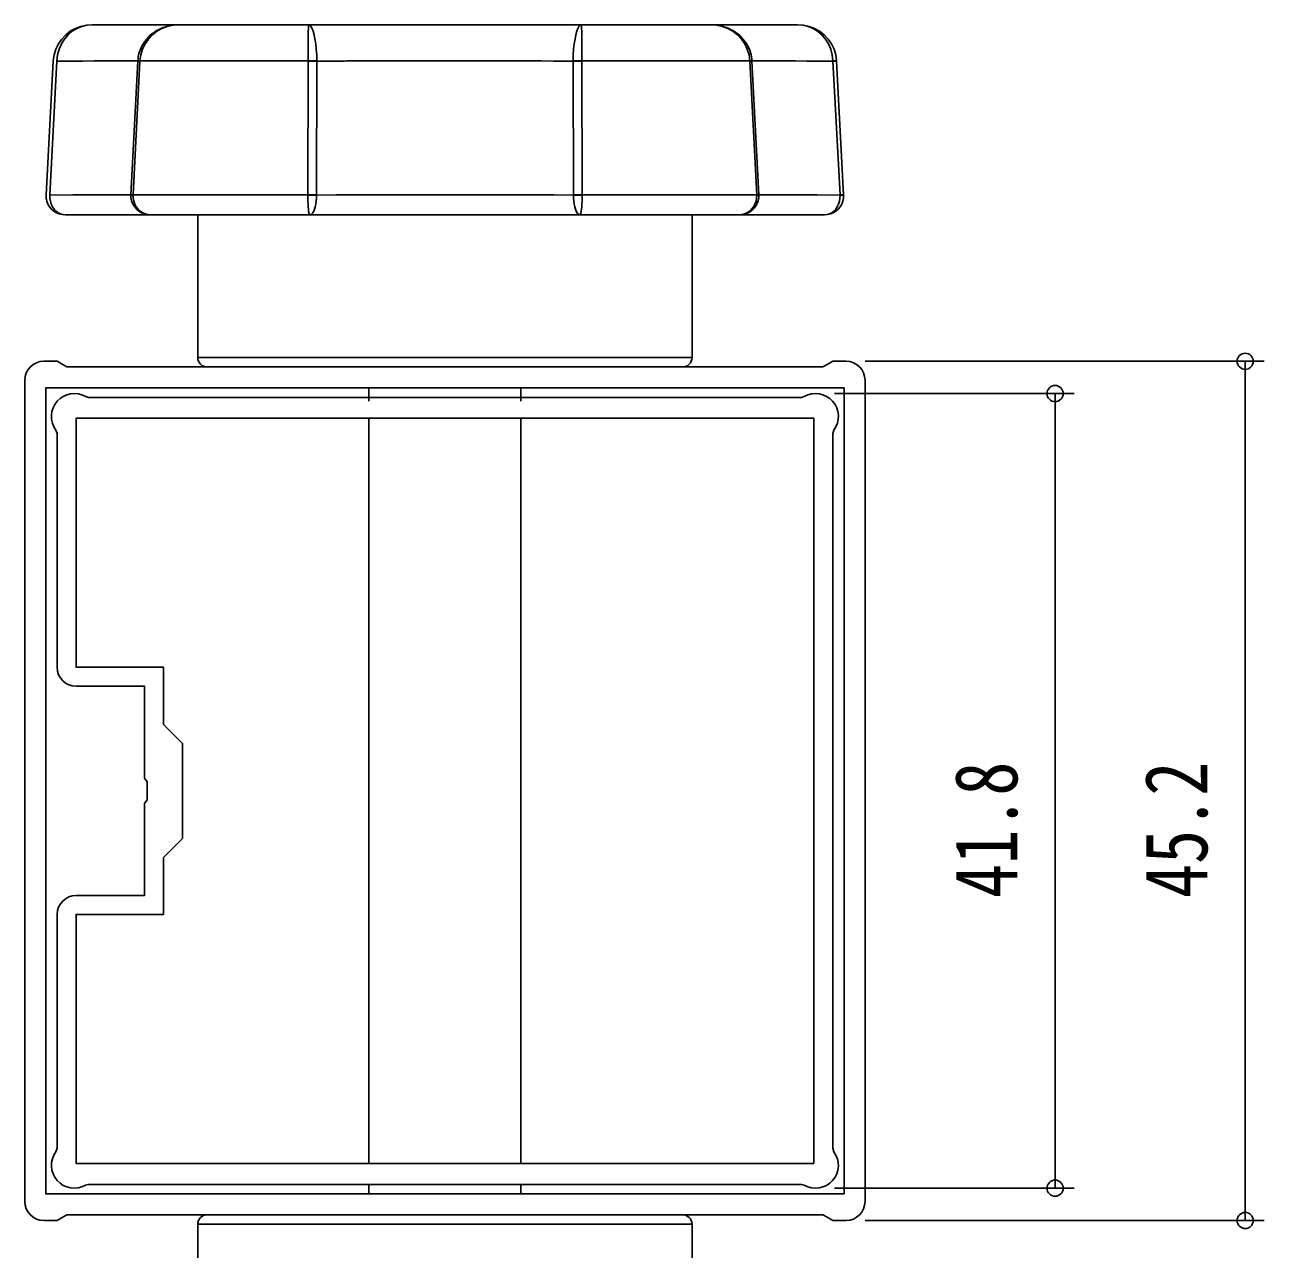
# Model space of a CAD drawing. Units: millimetres on the paper. Extents: x -420 to 420, y -297 to 297.
# Drawn here: x 87.4 to 152.6, y -42.6 to 21.8 of the extents above; entities that cross this region are included whole.
import ezdxf
from ezdxf.enums import TextEntityAlignment as Align

# ---------------------------------------------------------------- set-up
doc = ezdxf.new("R2010")
doc.units = ezdxf.units.MM
for name, color, linetype in [('0-3_YKK_11', 7, 'Continuous'), ('0-5_YKK_13', 4, 'Continuous'), ('0-7_YKK_D', 6, 'Continuous')]:
    doc.layers.add(name, color=color, linetype=linetype)
doc.styles.add('ＭＳ ゴシック', font='')
doc.styles.get('ＭＳ ゴシック').set_extended_font_data('MS Gothic')

msp = doc.modelspace()

# ---------------------------------------------------------------- linework, layer by layer
at = {"layer": '0-3_YKK_11'}
for p, q in [((87.413, -40.071), (87.413, 3.129)), ((131.613, 3.129), (131.613, -40.071)), ((129.973, 0.509), (129.913, 0.329))]:
    msp.add_line(p, q, dxfattribs=at)
for points in [[(88.413, 4.129), (89.113, 4.129), (89.372, 3.979), (89.632, 3.829), (129.393, 3.829), (129.653, 3.979), (129.913, 4.129), (130.613, 4.129)], [(90.611, 2.269), (90.761, 2.229), (128.264, 2.229), (128.414, 2.269)], [(89.113, -11.971), (89.113, 0.329), (89.053, 0.509)], [(129.913, 0.329), (129.913, -37.271), (129.973, -37.451)], [(90.113, -23.971), (93.713, -23.971), (93.713, -19.141), (93.855, -18.95), (93.855, -17.992), (93.713, -17.8), (93.713, -12.971), (90.113, -12.971)], [(89.053, -37.451), (89.113, -37.271), (89.113, -24.971)], [(128.414, -39.211), (128.264, -39.171), (90.761, -39.171), (90.611, -39.211)], [(130.613, -41.071), (129.913, -41.071), (129.653, -40.921), (129.393, -40.771), (89.632, -40.771), (89.372, -40.921), (89.113, -41.071), (88.413, -41.071)]]:
    msp.add_lwpolyline(points, dxfattribs=at)
for points in [[(130.513, -39.671), (130.513, 2.729), (88.513, 2.729), (88.513, -39.671)], [(128.913, -38.071), (128.913, 1.129), (90.113, 1.129), (90.113, -11.971), (94.713, -11.971), (94.713, -14.971), (95.713, -15.971), (95.713, -20.971), (94.713, -21.971), (94.713, -24.971), (90.113, -24.971), (90.113, -38.071)]]:
    msp.add_lwpolyline(points, close=True, dxfattribs=at)
for centre, radius, start, end in [((88.413, 3.129), 1, 90, 180), ((130.613, 3.129), 1, 0, 90), ((90.013, 1.229), 1.2, 60.07357, 216.8699), ((129.013, 1.229), 1.2, 323.1301, 119.92643), ((90.113, -11.971), 1, 180, 270), ((90.113, -24.971), 1, 90, 180), ((90.013, -38.171), 1.2, 143.1301, 299.92643), ((129.013, -38.171), 1.2, 240.07357, 36.8699), ((88.413, -40.071), 1, 180, 270), ((130.613, -40.071), 1, 270, 0)]:
    msp.add_arc(centre, radius, start, end, dxfattribs=at)
at = {"layer": '0-5_YKK_13'}
for p, q in [((102.18, 21.829), (95.473, 21.829)), ((123.481, 21.829), (116.846, 21.829)), ((88.912, 19.921), (88.538, 12.882)), ((89.099, 19.917), (88.726, 12.878)), ((93.358, 19.92), (92.999, 12.881)), ((93.469, 19.921), (93.108, 12.882)), ((93.47, 19.934), (93.358, 19.937)), ((93.469, 19.921), (93.358, 19.92)), ((102.323, 19.934), (93.47, 19.934)), ((102.323, 19.921), (102.301, 12.882)), ((102.323, 19.934), (102.778, 19.934)), ((102.323, 19.921), (102.778, 19.917)), ((102.754, 12.878), (102.778, 19.917)), ((116.254, 19.934), (116.709, 19.934)), ((116.254, 19.917), (116.709, 19.921)), ((116.254, 19.917), (116.278, 12.878)), ((116.709, 19.934), (125.555, 19.934)), ((116.731, 12.882), (116.709, 19.921)), ((125.555, 19.934), (125.666, 19.937)), ((125.556, 19.921), (125.917, 12.882)), ((125.556, 19.921), (125.667, 19.92)), ((125.667, 19.92), (126.026, 12.881)), ((129.926, 19.934), (130.115, 19.934)), ((129.927, 19.917), (130.116, 19.921)), ((129.927, 19.917), (130.3, 12.878)), ((130.115, 19.921), (130.488, 12.882)), ((93.108, 12.873), (92.998, 12.876)), ((93.108, 12.882), (92.999, 12.881)), ((93.108, 12.882), (102.301, 12.882)), ((102.301, 12.882), (102.754, 12.878)), ((102.301, 12.873), (102.754, 12.873)), ((116.278, 12.878), (116.731, 12.882)), ((116.278, 12.873), (116.731, 12.873)), ((125.917, 12.882), (116.731, 12.882)), ((125.917, 12.882), (126.026, 12.881)), ((125.917, 12.873), (126.026, 12.876)), ((130.3, 12.878), (130.49, 12.882)), ((130.301, 12.873), (130.49, 12.873)), ((94.025, 11.83), (102.24, 11.83)), ((96.513, 4.329), (96.513, 11.83)), ((116.786, 11.83), (124.93, 11.83)), ((122.513, 4.329), (122.513, 11.83)), ((122.513, 4.329), (96.513, 4.329)), ((122.013, 3.829), (97.013, 3.829)), ((105.512, 2.729), (105.512, 2.029)), ((113.512, 2.029), (113.512, 2.729)), ((105.512, 1.129), (105.512, -38.071)), ((113.512, -38.071), (113.512, 1.129)), ((105.512, -39.171), (105.512, -39.671)), ((113.512, -39.671), (113.512, -39.171)), ((122.013, -40.771), (97.013, -40.771)), ((105.512, -40.771), (105.512, -40.772)), ((113.512, -40.772), (113.512, -40.771)), ((122.513, -41.271), (96.513, -41.271)), ((96.513, -41.271), (96.513, -46.771)), ((122.513, -41.271), (122.513, -46.771))]:
    msp.add_line(p, q, dxfattribs=at)
for points in [[(88.91, 19.934), (88.952, 20.246), (89.043, 20.545), (89.179, 20.827), (89.355, 21.079), (89.567, 21.301), (89.808, 21.488), (90.072, 21.635), (90.356, 21.742), (90.653, 21.808), (90.958, 21.829)], [(89.099, 19.934), (89.136, 20.246), (89.217, 20.545), (89.34, 20.826), (89.498, 21.079), (89.689, 21.301), (89.908, 21.488), (90.148, 21.635), (90.407, 21.742), (90.679, 21.808), (90.958, 21.829)], [(95.473, 21.829), (95.308, 21.829), (95.129, 21.829), (94.926, 21.829), (94.697, 21.829), (94.44, 21.829), (94.161, 21.829), (93.861, 21.829), (93.538, 21.829), (93.195, 21.829), (92.831, 21.829), (92.487, 21.829), (92.211, 21.829), (91.924, 21.829), (91.627, 21.829), (91.309, 21.829), (90.958, 21.829)], [(95.495, 21.829), (95.413, 21.827), (95.331, 21.823), (95.237, 21.815), (95.101, 21.795), (94.966, 21.767), (94.832, 21.73), (94.701, 21.685), (94.572, 21.632), (94.448, 21.572), (94.328, 21.504), (94.213, 21.429), (94.103, 21.347), (93.999, 21.257), (93.901, 21.162), (93.812, 21.063), (93.73, 20.958), (93.655, 20.848), (93.588, 20.734), (93.528, 20.615), (93.478, 20.496), (93.436, 20.375), (93.403, 20.252), (93.384, 20.144), (93.373, 20.041), (93.363, 19.937)], [(93.47, 19.934), (93.512, 20.246), (93.603, 20.545), (93.739, 20.827), (93.915, 21.079), (94.127, 21.301), (94.366, 21.488), (94.627, 21.635), (94.908, 21.742), (95.199, 21.808), (95.495, 21.829)], [(116.846, 21.829), (116.231, 21.829), (115.602, 21.829), (114.959, 21.829), (114.301, 21.829), (113.633, 21.829), (112.622, 21.829), (111.256, 21.829), (109.871, 21.829), (109.258, 21.829), (108.907, 21.829), (108.556, 21.829), (108.207, 21.829), (107.859, 21.829), (107.428, 21.829), (106.743, 21.829), (106.064, 21.829), (105.392, 21.829), (104.727, 21.829), (104.07, 21.829), (103.425, 21.829), (102.795, 21.829), (102.18, 21.829)], [(102.323, 19.934), (102.323, 20.246), (102.322, 20.545), (102.321, 20.827), (102.321, 21.079), (102.322, 21.301), (102.324, 21.488), (102.329, 21.635), (102.336, 21.742), (102.345, 21.808), (102.358, 21.829)], [(102.778, 19.934), (102.768, 20.246), (102.747, 20.545), (102.715, 20.826), (102.676, 21.079), (102.629, 21.301), (102.577, 21.488), (102.523, 21.635), (102.467, 21.742), (102.412, 21.808), (102.358, 21.829)], [(116.254, 19.934), (116.264, 20.246), (116.285, 20.545), (116.317, 20.826), (116.357, 21.079), (116.404, 21.301), (116.455, 21.488), (116.509, 21.635), (116.565, 21.742), (116.621, 21.808), (116.675, 21.829)], [(116.709, 19.934), (116.71, 20.246), (116.71, 20.545), (116.711, 20.827), (116.712, 21.079), (116.711, 21.301), (116.708, 21.488), (116.704, 21.635), (116.697, 21.742), (116.687, 21.808), (116.675, 21.829)], [(129.926, 19.934), (129.889, 20.246), (129.808, 20.545), (129.685, 20.826), (129.527, 21.079), (129.336, 21.301), (129.118, 21.488), (128.878, 21.635), (128.618, 21.742), (128.346, 21.808), (128.067, 21.829), (127.574, 21.829), (127.118, 21.829), (126.692, 21.829), (126.291, 21.829), (125.913, 21.829), (125.562, 21.829), (125.236, 21.829), (124.931, 21.829), (124.65, 21.829), (124.391, 21.829), (124.15, 21.829), (123.932, 21.829), (123.747, 21.829), (123.655, 21.829), (123.585, 21.829), (123.481, 21.829)], [(123.529, 21.829), (123.612, 21.827), (123.693, 21.823), (123.788, 21.815), (123.924, 21.795), (124.059, 21.767), (124.193, 21.73), (124.324, 21.685), (124.453, 21.632), (124.577, 21.572), (124.697, 21.504), (124.812, 21.429), (124.921, 21.347), (125.025, 21.257), (125.123, 21.162), (125.212, 21.063), (125.295, 20.958), (125.37, 20.848), (125.437, 20.734), (125.496, 20.615), (125.547, 20.496), (125.589, 20.375), (125.621, 20.252), (125.64, 20.144), (125.652, 20.041), (125.661, 19.937)], [(125.555, 19.934), (125.513, 20.246), (125.422, 20.545), (125.285, 20.827), (125.109, 21.079), (124.898, 21.301), (124.658, 21.488), (124.397, 21.635), (124.117, 21.742), (123.826, 21.808), (123.529, 21.829)], [(130.115, 19.934), (130.073, 20.246), (129.982, 20.545), (129.846, 20.827), (129.67, 21.079), (129.458, 21.301), (129.217, 21.488), (128.953, 21.635), (128.669, 21.742), (128.372, 21.808), (128.067, 21.829)], [(93.36, 19.937), (92.777, 19.932), (91.602, 19.93), (91.063, 19.927), (90.47, 19.924), (89.819, 19.921), (89.099, 19.917)], [(102.778, 19.917), (102.858, 19.917), (102.936, 19.917), (103.01, 19.918), (103.081, 19.918), (103.149, 19.919), (103.214, 19.919), (103.276, 19.919), (103.336, 19.92), (103.393, 19.92), (103.447, 19.92), (103.499, 19.92), (103.548, 19.921), (103.595, 19.921), (103.639, 19.921), (103.682, 19.921), (103.722, 19.922), (103.759, 19.922), (103.795, 19.922), (103.828, 19.922), (103.86, 19.922), (103.89, 19.923), (103.918, 19.923), (103.944, 19.923), (103.968, 19.923), (103.99, 19.923), (104.012, 19.923), (104.031, 19.923), (104.049, 19.923), (104.066, 19.924), (104.081, 19.924), (104.095, 19.924), (104.108, 19.924), (104.119, 19.924), (104.13, 19.924), (104.148, 19.924), (104.162, 19.924), (104.173, 19.924), (104.182, 19.924), (104.188, 19.924)], [(104.188, 19.924), (104.194, 19.924), (104.197, 19.924), (104.224, 19.924), (104.331, 19.925), (104.547, 19.925), (104.764, 19.926), (104.983, 19.927), (105.204, 19.928), (105.426, 19.928), (105.872, 19.93), (106.322, 19.931), (106.776, 19.932), (107.233, 19.932), (107.693, 19.933), (108.081, 19.933), (108.471, 19.934), (108.864, 19.934), (109.259, 19.934), (110.044, 19.934), (111.593, 19.932), (113.113, 19.93), (113.984, 19.927), (114.588, 19.925), (115.221, 19.922), (116.254, 19.917)], [(125.666, 19.937), (126.911, 19.932), (127.425, 19.93), (127.963, 19.927), (128.556, 19.924), (129.207, 19.921), (129.927, 19.917)], [(88.535, 12.873), (88.542, 12.708), (88.575, 12.548), (88.634, 12.396), (88.717, 12.256), (88.822, 12.131), (88.944, 12.026), (89.081, 11.941), (89.23, 11.88), (89.386, 11.842), (89.546, 11.83)], [(88.725, 12.873), (88.73, 12.708), (88.757, 12.548), (88.804, 12.396), (88.871, 12.256), (88.956, 12.131), (89.055, 12.026), (89.166, 11.941), (89.288, 11.88), (89.415, 11.842), (89.546, 11.83), (90.027, 11.83), (90.471, 11.83), (90.885, 11.83), (91.277, 11.83), (91.649, 11.83), (91.993, 11.83), (92.315, 11.83), (92.617, 11.83), (92.898, 11.83), (93.158, 11.83), (93.401, 11.83), (93.624, 11.83), (93.816, 11.83), (93.913, 11.83), (93.97, 11.83), (94.025, 11.83)], [(88.726, 12.873), (89.939, 12.876), (90.974, 12.879), (91.458, 12.88), (92.029, 12.88), (92.999, 12.881)], [(93.007, 12.875), (93.003, 12.834), (93, 12.794), (93, 12.742), (93.011, 12.653), (93.033, 12.566), (93.063, 12.482), (93.099, 12.401), (93.141, 12.324), (93.19, 12.251), (93.246, 12.183), (93.307, 12.12), (93.375, 12.062), (93.447, 12.009), (93.524, 11.962), (93.606, 11.922), (93.691, 11.889), (93.779, 11.863), (93.869, 11.844), (93.96, 11.833), (94.001, 11.831), (94.024, 11.83), (94.047, 11.83)], [(93.108, 12.873), (93.114, 12.708), (93.145, 12.548), (93.2, 12.396), (93.278, 12.256), (93.375, 12.131), (93.489, 12.026), (93.616, 11.941), (93.754, 11.88), (93.899, 11.842), (94.047, 11.83)], [(102.301, 12.873), (102.302, 12.708), (102.305, 12.548), (102.312, 12.396), (102.321, 12.256), (102.332, 12.131), (102.346, 12.026), (102.362, 11.941), (102.379, 11.88), (102.398, 11.842), (102.418, 11.83)], [(116.278, 12.873), (115.243, 12.876), (114.608, 12.877), (114.002, 12.878), (113.129, 12.88), (111.345, 12.881), (109.516, 12.882), (107.687, 12.881), (105.903, 12.88), (105.03, 12.878), (104.424, 12.877), (103.789, 12.876), (102.754, 12.873), (102.752, 12.708), (102.741, 12.548), (102.721, 12.396), (102.692, 12.256), (102.657, 12.131), (102.615, 12.026), (102.57, 11.941), (102.52, 11.88), (102.47, 11.842), (102.418, 11.83)], [(116.278, 12.873), (116.28, 12.708), (116.292, 12.548), (116.312, 12.396), (116.34, 12.256), (116.376, 12.131), (116.417, 12.026), (116.463, 11.941), (116.512, 11.88), (116.563, 11.842), (116.614, 11.83)], [(116.731, 12.873), (116.731, 12.708), (116.727, 12.548), (116.721, 12.396), (116.712, 12.256), (116.7, 12.131), (116.686, 12.026), (116.671, 11.941), (116.653, 11.88), (116.634, 11.842), (116.614, 11.83)], [(126.018, 12.875), (126.022, 12.834), (126.024, 12.794), (126.024, 12.742), (126.014, 12.653), (125.991, 12.566), (125.962, 12.482), (125.926, 12.401), (125.883, 12.324), (125.834, 12.251), (125.779, 12.183), (125.718, 12.12), (125.65, 12.062), (125.578, 12.009), (125.5, 11.962), (125.419, 11.922), (125.334, 11.889), (125.246, 11.863), (125.156, 11.844), (125.064, 11.833), (125.024, 11.831), (125.001, 11.83), (124.978, 11.83)], [(125.917, 12.873), (125.911, 12.708), (125.88, 12.548), (125.824, 12.396), (125.747, 12.256), (125.65, 12.131), (125.536, 12.026), (125.409, 11.941), (125.27, 11.88), (125.126, 11.842), (124.978, 11.83)], [(130.301, 12.873), (129.088, 12.876), (128.052, 12.879), (127.568, 12.88), (126.996, 12.88), (126.026, 12.881)], [(130.301, 12.873), (130.295, 12.708), (130.269, 12.548), (130.221, 12.396), (130.154, 12.256), (130.07, 12.131), (129.97, 12.026), (129.859, 11.941), (129.738, 11.88), (129.61, 11.842), (129.479, 11.83)], [(130.49, 12.873), (130.483, 12.708), (130.45, 12.548), (130.391, 12.396), (130.308, 12.256), (130.204, 12.131), (130.081, 12.026), (129.944, 11.941), (129.795, 11.88), (129.639, 11.842), (129.479, 11.83)], [(102.24, 11.83), (102.86, 11.83), (103.497, 11.83), (104.15, 11.83), (104.821, 11.83), (105.506, 11.83), (106.663, 11.83), (108.075, 11.83), (109.513, 11.83), (110.951, 11.83), (112.363, 11.83), (113.52, 11.83), (114.205, 11.83), (114.876, 11.83), (115.53, 11.83), (116.166, 11.83), (116.786, 11.83)], [(124.93, 11.83), (125.039, 11.83), (125.112, 11.83), (125.21, 11.83), (125.402, 11.83), (125.625, 11.83), (125.868, 11.83), (126.129, 11.83), (126.409, 11.83), (126.711, 11.83), (127.033, 11.83), (127.378, 11.83), (127.749, 11.83), (128.141, 11.83), (128.556, 11.83), (128.999, 11.83), (129.479, 11.83)]]:
    msp.add_lwpolyline(points, dxfattribs=at)
for centre, start, end in [((97.013, 4.329), 180, 270), ((122.013, 4.329), 270, 0), ((97.013, -41.271), 90, 180), ((122.013, -41.271), 0, 90)]:
    msp.add_arc(centre, 0.5, start, end, dxfattribs=at)
at = {"layer": '0-7_YKK_D'}
for p, q in [((131.613, 4.129), (152.613, 4.129)), ((151.613, 4.129), (151.613, -41.071)), ((130.013, 2.429), (142.613, 2.429)), ((141.613, -39.371), (141.613, 2.429)), ((130.013, -39.371), (142.613, -39.371)), ((131.613, -41.071), (152.613, -41.071))]:
    msp.add_line(p, q, dxfattribs=at)
for centre in [(151.613, 4.129), (141.613, 2.429), (141.613, -39.371), (151.613, -41.071)]:
    msp.add_circle(centre, 0.425, dxfattribs=at)

# ---------------------------------------------------------------- texts
at = {"layer": '0-7_YKK_D', "style": 'ＭＳ ゴシック', "width": 0.8}
for s, p in [('41.8', (140.613, -24.111)), ('45.2', (150.613, -24.111))]:
    msp.add_text(s, height=3.299, rotation=90, dxfattribs=at).set_placement(p, align=Align.BOTTOM_LEFT)

doc.saveas('drawing.dxf')
